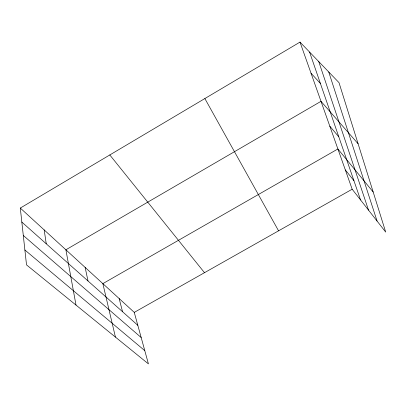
<?xml version="1.0" encoding="UTF-8"?>
<svg xmlns="http://www.w3.org/2000/svg" width="406" height="406" viewBox="0 0 406 406"><rect width="100%" height="100%" fill="white"/><g stroke="black" fill="none" stroke-linecap="round" stroke-linejoin="round"><path stroke-width="0.61" d="M20.3 208.06L134.264 312.381L148.423 363.893L26.517 264.89L20.3 208.06L299.998 42.107L339 82.636L385.7 232.09L352.169 189.221L299.998 42.107M134.264 312.381L352.169 189.221M24.893 250.01L144.785 350.652M23.299 235.47L141.181 337.543M21.833 222.067L137.817 325.313M311.021 73.192L320.405 83.474M358.102 143.77L320.999 101.333L65.889 249.791L76.008 305.084M329.819 126.2L338.807 136.842M373.175 192.002L337.893 148.977L102.85 283.627L115.421 337.087M109.803 154.955L204.492 272.685M345.318 169.911L353.915 180.66M204.857 98.556L278.562 230.826M309.57 52.059L360.569 199.96M318.756 61.605L368.521 210.13M328.748 71.984L377.062 221.047M119.166 298.562L122.536 311.712M85.148 267.422L88.006 280.972M44.178 229.918L46.254 243.803"/></g></svg>
